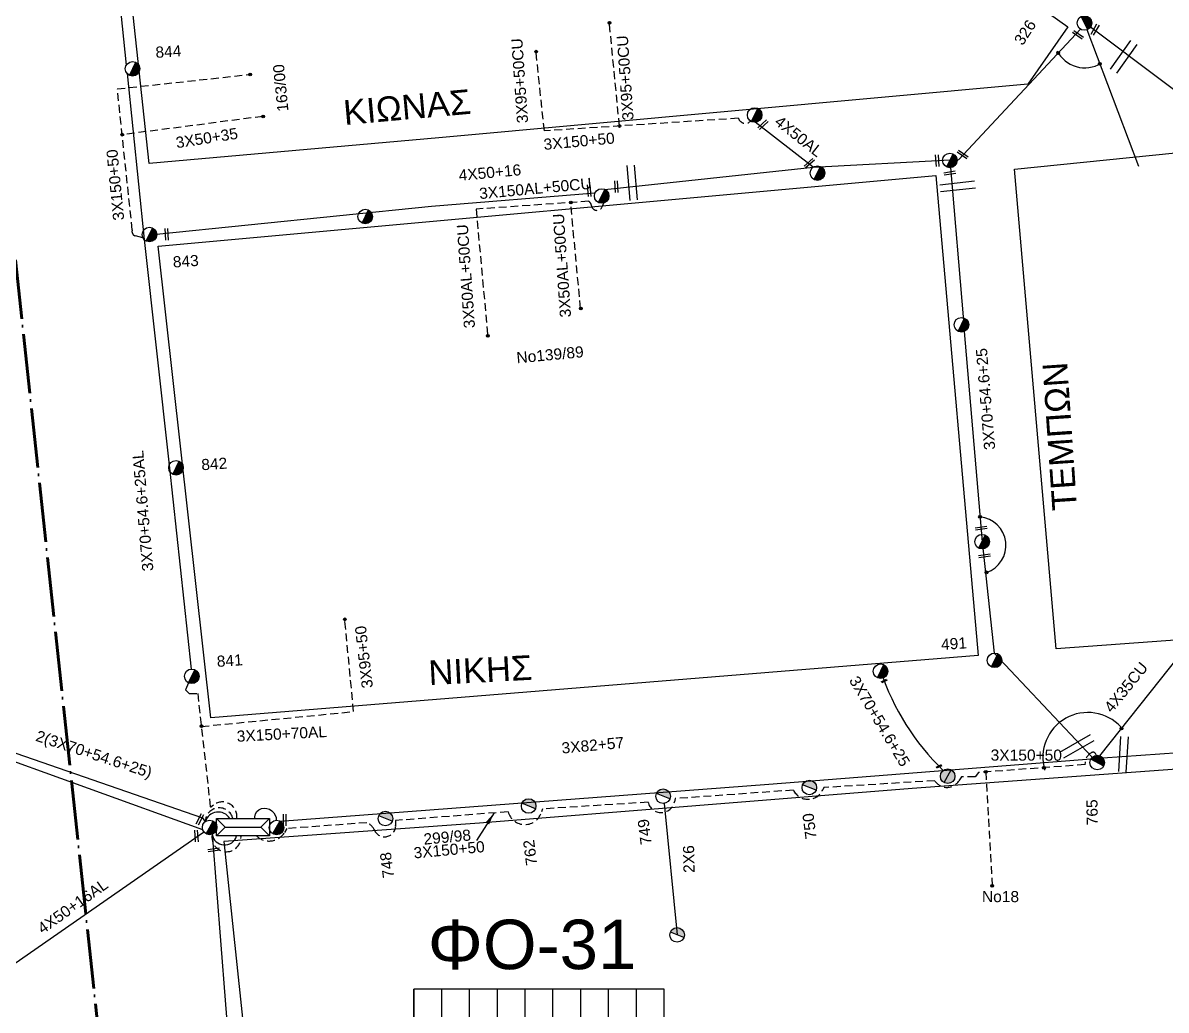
# Model space of a CAD drawing. Header units: millimetres. Extents: x 2999 to 5218, y 1863 to 2903.
# Drawn here: x 3183.6 to 3368.6, y 2393 to 2552.6 of the extents above; entities that cross this region are included whole.
import ezdxf
from ezdxf.enums import TextEntityAlignment as Align

# ---------------------------------------------------------------- set-up
doc = ezdxf.new("R2010")
doc.units = ezdxf.units.MM
doc.header["$LTSCALE"] = 0.5
doc.linetypes.add('ACAD_ISO04W100', pattern=[30, 24, -3, 0, -3])
doc.linetypes.add('DASHED', pattern=[19.05, 12.7, -6.35])
for name, color, linetype in [('Άγνωστα', 7, 'Continuous'), ('Ασφαλειοκιβώτια Χ.Τ 9 αναχωρήσεων', 7, 'Continuous'), ('Γυμνά εναέρια ΧΤ (3Φ)   3x50+35CU', 7, 'Continuous'), ('Γυμνά εναέρια ΧΤ (3Φ)   4x35CU', 7, 'Continuous'), ('Γυμνά εναέρια ΧΤ (3Φ)   4x50AL', 7, 'Continuous'), ('Γυμνά εναέρια ΧΤ και ΦΟΠ (3Φ)   4x50+16AL', 7, 'Continuous'), ('Επιγραφές - Σχήματα', 7, 'Continuous'), ('Καλώδια ΧΤ   3x150+50AL', 7, 'DASHED'), ('Καλώδια ΧΤ   3x150+70AL', 7, 'DASHED'), ('Καλώδια ΧΤ   3x150AL+50CU', 7, 'DASHED'), ('Καλώδια ΧΤ   3x95+50CU', 7, 'DASHED'), ('Μηχανική τομή', 7, 'Continuous'), ('Στύλος Ξύλινος', 7, 'Continuous'), ('Στύλος Ξύλινος @ 1', 7, 'Continuous'), ('Στύλος ΦΜ', 7, 'Continuous'), ('Στύλος ΦΜ @ 1', 7, 'Continuous'), ('Συνδέσεις', 7, 'Continuous'), ('Συνεστραμμένα ΧΤ   3x70+54.6+25 AL', 7, 'SYN_LINE'), ('Τομή', 7, 'Continuous'), ('Υποσταθμός εναέριος 2 στύλων', 7, 'Continuous'), ('Υποσταθμός πόλεως', 7, 'Continuous'), ('Υπόβαθρο ΔΕΗ', 7, 'Continuous')]:
    doc.layers.add(name, color=color, linetype=linetype)
doc.styles.add('arial', font='ARIAL.TTF')
doc.styles.get("Standard").update_dxf_attribs({"font": 'ARIAL.TTF'})
doc.linetypes.add('SYN_LINE', pattern='A,0.5,-0.0001,["/\\/\\/\\/",Standard,S=0.1,R=0,X=0,Y=-0.05],-0.25', length=0.7501)
doc.dimstyles.new('ISO-25', dxfattribs={"dimtxt": 2.5, "dimasz": 2.5, "dimexe": 1.25, "dimexo": 0.625, "dimtad": 1, "dimtxsty": 'Standard', "dimcen": 2.5, "dimadec": 0, "dimazin": 0, "dimtfac": 1, "dimtmove": 0, "dimatfit": 3, "dimfxl": 1, "dimarcsym": 0})

# ---------------------------------------------------------------- blocks, each defined once
blk = doc.blocks.new('ΑΣΦΑΛΕΙΟΚΙΒΩΤΙΟ ΥΠΟΣΤΑΘΜΟΥ 9 ΑΝΑΧΩΡΗΣΕΩΝ')
at = {"layer": 'Ασφαλειοκιβώτια Χ.Τ 9 αναχωρήσεων', "ltscale": 40}
for p, q in [((-23.8, 40.36), (24.02, 40.36)), ((-9.72, 40.36), (-9.72, -40.64)), ((9.94, 40.36), (9.94, -40.64)), ((-23.8, 31.36), (24.02, 31.36)), ((-23.8, 22.36), (24.02, 22.36)), ((-23.8, 13.36), (24.02, 13.36)), ((-23.8, 4.36), (24.02, 4.36)), ((-23.8, -4.64), (24.02, -4.64)), ((-23.8, -13.64), (24.02, -13.64)), ((-23.8, -22.64), (24.02, -22.64)), ((-23.8, -31.64), (24.02, -31.64))]:
    blk.add_line(p, q, dxfattribs=at)
at = {"layer": 'Ασφαλειοκιβώτια Χ.Τ 9 αναχωρήσεων'}
blk.add_lwpolyline([(-23.8, -40.64), (24.02, -40.64), (24.02, 40.36), (-23.8, 40.36)], close=True, dxfattribs=at)
for s, p in [('1', (-18.54, 37.25)), ('2', (-18.39, 27.98)), ('3', (-18.45, 18.85)), ('4', (-17.96, 10.67)), ('5', (-19.3, 1.44)), ('6', (-18.25, -8.4)), ('7', (-19.23, -16.79)), ('8', (-18.84, -25.86)), ('9', (-19.09, -34.08))]:
    blk.add_text(s, height=3.6, rotation=270, dxfattribs=at).set_placement(p)
at = {"layer": 'Ασφαλειοκιβώτια Χ.Τ 9 αναχωρήσεων', "ltscale": 40}
for tag, height, p in [('ΟΝΟΜΑ', 5, (-0.16, 44.31)), ('ΚΕΙΜΕΝΟ 1', 2, (17.06, 35.59)), ('ΚΕΙΜΕΝΟ 2', 2, (17.06, 26.88)), ('ΚΕΙΜΕΝΟ 3', 2, (17.06, 17.69)), ('ΚΕΙΜΕΝΟ 4', 2, (17.06, 8.71)), ('ΚΕΙΜΕΝΟ 5', 2, (17.06, -0.13)), ('ΚΕΙΜΕΝΟ 6', 2, (17.06, -9.05)), ('ΚΕΙΜΕΝΟ 7', 2, (17.06, -18.13)), ('ΚΕΙΜΕΝΟ 8', 2, (17.06, -26.85)), ('ΚΕΙΜΕΝΟ 9', 2, (17.06, -35.99)), ('ΣΧ', 2, (-0.1, -42.64))]:
    blk.add_attdef(tag, text='', height=height, dxfattribs=at).set_placement(p, align=Align.MIDDLE_CENTER)
blk = doc.blocks.new('ΜΗΧΑΝΙΚΗ ΤΟΜΗ')
at = {"layer": 'Μηχανική τομή', "ltscale": 40}
for p, q in [((-1.89, 0.78), (1.89, 0.78)), ((1.89, 0), (-1.89, 0))]:
    blk.add_line(p, q, dxfattribs=at)
blk = doc.blocks.new('ΤΟΜΗ')
at = {"layer": 'Τομή', "ltscale": 40}
for p, q in [((-5.68, 0), (5.68, 0)), ((5.68, -2.33), (-5.68, -2.33))]:
    blk.add_line(p, q, dxfattribs=at)
blk = doc.blocks.new('ΥΠΑΡΧΩΝ ΤΣΙΜΕΝΤΕΝΙΟΣ ΣΤΥΛΟΣ')
at = {"layer": 'Στύλος ΦΜ'}
blk.add_hatch(color=7, dxfattribs=at).paths.add_polyline_path([(-1.29, -2.28, 0.574793), (2.62, 0, 0.268822), (1.3, 2.27)])
at = {"layer": 'Στύλος ΦΜ', "color": 7}
blk.add_line((-1.29, -2.28), (1.3, 2.27), dxfattribs=at)
blk.add_circle((0, 0), 2.62, dxfattribs=at)
at = {"layer": 'Στύλος ΦΜ', "flags": 4}
for tag, p in [('ΑΡΙΘΜΟΣ', (-4.68, 8.05)), ('ΤΥΠΟΣ', (-4.91, 3.03))]:
    blk.add_attdef(tag, p, '', height=4, dxfattribs=at)
blk = doc.blocks.new('ΥΠΟΣΤΑΘΜΟΣ ΕΝΑΕΡΙΟΣ ΕΠΙ 2 ΣΤΥΛΩΝ')
at = {"layer": 'Υποσταθμός εναέριος 2 στύλων', "linetype": 'Continuous'}
for points in [[(-11.97, -2.11, 0.574793), (-8.45, -0.07, 0.268822), (-9.64, 1.98)], [(9.68, -2.15, 0.574793), (13.19, -0.1, 0.268822), (12.01, 1.95)]]:
    blk.add_hatch(color=256, dxfattribs=at).paths.add_polyline_path(points)
for p, q in [((-11.97, -2.11), (-9.64, 1.98)), ((9.68, -2.15), (12.01, 1.95))]:
    blk.add_line(p, q, dxfattribs=at)
for centre in [(-10.81, -0.07), (10.84, -0.1)]:
    blk.add_circle(centre, 2.36, dxfattribs=at)
at = {"layer": 'Υποσταθμός πόλεως', "linetype": 'Continuous', "ltscale": 40}
blk.add_lwpolyline([(-8.57, 2.82), (8.57, 2.82), (8.57, -2.82), (-8.57, -2.82)], close=True, dxfattribs=at)
for points in [[(-5.75, 0), (-8.57, 2.82)], [(-8.57, -2.82), (-5.75, 0)], [(-5.75, 0), (5.75, 0)], [(5.75, 0), (8.57, 2.82)], [(8.57, -2.82), (5.75, 0)]]:
    blk.add_lwpolyline(points, dxfattribs=at)
at = {"layer": 'Υποσταθμός εναέριος 2 στύλων', "ltscale": 40, "flags": 1}
for tag, p in [('ΜΕΤΑΣΧΗΜΑΤΙΣΜΟΣ', (14.09, 2.51)), ('ΙΣΧΥΣ', (14.07, -0.28)), ('ΑΡΙΘΜΟΣ', (14.19, -3))]:
    blk.add_attdef(tag, p, '', height=1.8, dxfattribs=at)
blk = doc.blocks.new('ΥΠΑΡΧΩΝ ΞΥΛΙΝΟΣ ΣΤΥΛΟΣ')
at = {"layer": 'Στύλος Ξύλινος'}
h = blk.add_hatch(color=7, dxfattribs=at)
h.paths.add_polyline_path([(-2.62, 0, 0.270008), (-1.29, -2.28), (1.3, 2.27, 0.576266)])
h.paths.add_polyline_path([(-1.29, -2.28, 0.574793), (2.62, 0, 0.268822), (1.3, 2.27)])
at = {"layer": 'Στύλος Ξύλινος', "color": 7}
blk.add_line((-1.29, -2.28), (1.3, 2.27), dxfattribs=at)
blk.add_circle((0, 0), 2.62, dxfattribs=at)
at = {"layer": 'Στύλος Ξύλινος', "flags": 4}
for tag, p in [('ΑΡΙΘΜΟΣ', (-4.91, 8.6)), ('ΤΥΠΟΣ', (-4.85, 3.39))]:
    blk.add_attdef(tag, p, '', height=4, dxfattribs=at)
blk = doc.blocks.new('_ΣΥΝΔΕΣΗ')
at = {"layer": 'Συνδέσεις', "linetype": 'SYN_LINE', "ltscale": 40}
blk.add_hatch(color=256, dxfattribs=at).paths.add_polyline_path([(0.5, -0.01, 1), (-0.5, -0.01, 1)])
at = {"layer": 'Συνδέσεις'}
blk.add_circle((0, -0.01), 0.5, dxfattribs=at)

msp = doc.modelspace()

# ---------------------------------------------------------------- linework, layer by layer
at = {"layer": 'Άγνωστα', "color": 1, "ltscale": 40}
msp.add_lwpolyline([(3277.76, 2525.67), (3311.47, 2529.27), (3333.62, 2530.45), (3335.04, 2530.5), (3354.7, 2551.59)], dxfattribs=at)
at = {"layer": 'Άγνωστα', "color": 6, "linetype": 'DASHED', "ltscale": 0.2}
for points in [[(3273.84, 2506.42), (3272.22, 2523.55)], [(3256.93, 2522.48), (3258.81, 2501.99)], [(3237.12, 2441.24), (3235.69, 2456.1)]]:
    msp.add_lwpolyline(points, dxfattribs=at)
msp.add_lwpolyline([(3210.43, 2445.88), (3209.92, 2444.74), (3210.5, 2444.15), (3211.89, 2444.15), (3213.94, 2425.79), (3214.47, 2426.18, -0.660344), (3218.22, 2423.93, 0.895255)], format="xyb", dxfattribs=at)
at = {"layer": 'Άγνωστα', "color": 27, "ltscale": 40}
msp.add_lwpolyline([(3358.33, 2433.74), (3407.51, 2437.2), (3432.91, 2438.62)], dxfattribs=at)
at = {"layer": 'Άγνωστα', "color": 151, "ltscale": 40}
msp.add_lwpolyline([(3225.23, 2423.5), (3304.28, 2429.52), (3357.08, 2433.64), (3357.08, 2433.64)], dxfattribs=at)
at = {"layer": 'Άγνωστα', "color": 85, "linetype": 'DASHED', "ltscale": 0.2}
msp.add_lwpolyline([(3339.39, 2431.48), (3340.43, 2413.04)], dxfattribs=at)
at = {"layer": 'Άγνωστα', "color": 151, "ltscale": 40}
msp.add_lwpolyline([(3221.15, 2423.93), (3221.16, 2424.24, -0.328834), (3222.2, 2425.55, -0.505912), (3224.6, 2423.65)], format="xyb", dxfattribs=at)
at = {"layer": 'Άγνωστα', "color": 151, "linetype": 'SYN_LINE', "ltscale": 20}
msp.add_lwpolyline([(3287.34, 2426.38), (3289.45, 2405.13)], dxfattribs=at)
at = {"layer": 'Άγνωστα', "color": 2, "ltscale": 40}
msp.add_lwpolyline([(3214.24, 2421.39), (3217.03, 2385.64), (3221.91, 2345.61), (3226.94, 2295.01), (3230.87, 2259.74)], dxfattribs=at)
at = {"layer": 'Γυμνά εναέρια ΧΤ (3Φ)   3x50+35CU', "color": 6, "linetype": 'DASHED', "ltscale": 0.2}
msp.add_lwpolyline([(3222.46, 2537.47), (3199.68, 2534.52)], dxfattribs=at)
at = {"layer": 'Γυμνά εναέρια ΧΤ (3Φ)   4x35CU', "color": 85, "linetype": 'SYN_LINE', "ltscale": 20}
msp.add_lwpolyline([(3357.84, 2434.09), (3370.76, 2450.36)], dxfattribs=at)
at = {"layer": 'Γυμνά εναέρια ΧΤ (3Φ)   4x50AL', "color": 1, "ltscale": 40}
msp.add_lwpolyline([(3311.47, 2529.27), (3302.07, 2536.52)], dxfattribs=at)
at = {"layer": 'Γυμνά εναέρια ΧΤ και ΦΟΠ (3Φ)   4x50+16AL', "color": 1, "linetype": 'SYN_LINE', "ltscale": 20}
msp.add_lwpolyline([(3364.15, 2529.38), (3355.76, 2551.48)], dxfattribs=at)
at = {"layer": 'Γυμνά εναέρια ΧΤ και ΦΟΠ (3Φ)   4x50+16AL', "color": 85, "ltscale": 40}
msp.add_lwpolyline([(3356.33, 2551.94), (3391.01, 2525.91), (3416.17, 2499.44), (3441.74, 2455.73)], dxfattribs=at)
at = {"layer": 'Γυμνά εναέρια ΧΤ και ΦΟΠ (3Φ)   4x50+16AL', "color": 6, "ltscale": 40}
msp.add_lwpolyline([(3205.25, 2518.45), (3249.74, 2522.94), (3276.18, 2525.12)], dxfattribs=at)
at = {"layer": 'Γυμνά εναέρια ΧΤ και ΦΟΠ (3Φ)   4x50+16AL', "color": 30, "ltscale": 40}
msp.add_lwpolyline([(3178.6, 2397.98), (3212.84, 2421.72)], dxfattribs=at)
at = {"layer": 'Επιγραφές - Σχήματα', "color": 1, "linetype": 'ACAD_ISO04W100', "lineweight": 60, "ltscale": 0.8}
msp.add_lwpolyline([(3142.31, 2887.25), (3226.13, 2107.7)], dxfattribs=at)
at = {"layer": 'Επιγραφές - Σχήματα', "ltscale": 0.2}
for centre, radius, start, end in [((3355.41, 2550.38), 5.05, 207.0363, 301.0876), ((3338.02, 2468.12), 4.62, 288.6624, 84.62), ((3355.89, 2433.81), 7.28, 42.6862, 196.2265)]:
    msp.add_arc(centre, radius, start, end, dxfattribs=at)
at = {"layer": 'Επιγραφές - Σχήματα', "color": 5, "linetype": 'DASHED', "ltscale": 0.2}
msp.add_arc((3215.38, 2423.41), 2.26, 13.3359, 179.4236, dxfattribs=at)
at = {"layer": 'Επιγραφές - Σχήματα', "color": 62}
msp.add_arc((3215.2, 2422.83), 2.17, 30.6656, 163.7592, dxfattribs=at)
at = {"layer": 'Επιγραφές - Σχήματα', "color": 2, "linetype": 'DASHED', "ltscale": 0.2}
msp.add_arc((3216.55, 2420.93), 2.35, 168.7167, 4.613, dxfattribs=at)
at = {"layer": 'Επιγραφές - Σχήματα', "color": 30}
msp.add_arc((3216.24, 2421.68), 2.02, 188.2005, 343.9232, dxfattribs=at)
at = {"layer": 'Καλώδια ΧΤ   3x150+50AL', "color": 6, "linetype": 'DASHED', "ltscale": 0.2}
msp.add_lwpolyline([(3203.04, 2517.82), (3201.8, 2518.16, -0.443457), (3201.31, 2519.13), (3198.89, 2541.93), (3220.38, 2544.26)], format="xyb", dxfattribs=at)
at = {"layer": 'Καλώδια ΧΤ   3x150+50AL', "color": 1, "ltscale": 0.2}
msp.add_lwpolyline([(3301.55, 2536.78), (3301.12, 2536.52, -0.478282), (3299.36, 2537.18), (3267.98, 2535.13)], format="xyb", dxfattribs=at)
at = {"layer": 'Καλώδια ΧΤ   3x150+50AL', "color": 85, "linetype": 'DASHED', "ltscale": 0.2}
msp.add_lwpolyline([(3357.27, 2434.16), (3357.11, 2434.44, 0.407026), (3356.5, 2434.61, 0.296858), (3355.44, 2432.66), (3338.21, 2431.39), (3337.68, 2430.68), (3335.48, 2430.68), (3335.05, 2430.03, -0.543107), (3331.12, 2430.06), (3313.18, 2428.95), (3313.02, 2428.59, -0.638191), (3308.27, 2428.54), (3289.13, 2427.16), (3289.01, 2426.63, -0.798367), (3284.75, 2426.59), (3267.66, 2425.49), (3267.53, 2425.03, -0.757323), (3262.1, 2425.03), (3243.88, 2423.62), (3243.92, 2422.87, -0.840907), (3240.46, 2422.09, 0.20545), (3239.25, 2423.27), (3226.34, 2422.32), (3225.96, 2421.71, -0.477299), (3221.42, 2421.12, -2.498655)], format="xyb", dxfattribs=at)
at = {"layer": 'Καλώδια ΧΤ   3x150+70AL', "color": 6, "linetype": 'DASHED', "ltscale": 0.2}
msp.add_lwpolyline([(3212.48, 2438.83), (3237.12, 2441.24)], dxfattribs=at)
at = {"layer": 'Καλώδια ΧΤ   3x150AL+50CU', "color": 6, "linetype": 'DASHED', "ltscale": 0.2}
msp.add_lwpolyline([(3277.55, 2523.48), (3277.31, 2522.85, -0.767647), (3275.6, 2523.04, 0.199015), (3275.16, 2523.75), (3256.93, 2522.48)], format="xyb", dxfattribs=at)
at = {"layer": 'Καλώδια ΧΤ   3x95+50CU', "color": 1, "ltscale": 0.2}
for points in [[(3280.12, 2535.93), (3278.5, 2552.6)], [(3267.98, 2535.13), (3266.62, 2547.94)]]:
    msp.add_lwpolyline(points, dxfattribs=at)
at = {"layer": 'Συνεστραμμένα ΧΤ   3x70+54.6+25 AL', "color": 6, "ltscale": 20}
for points in [[(3195.06, 2597.34), (3200.33, 2545.76)], [(3200.47, 2544.39), (3203.22, 2517.56), (3207.29, 2481.07), (3210.86, 2448.12)]]:
    msp.add_lwpolyline(points, dxfattribs=at)
at = {"layer": 'Συνεστραμμένα ΧΤ   3x70+54.6+25 AL', "color": 85, "ltscale": 20}
for points in [[(3333.65, 2529.19), (3335.76, 2504.42)], [(3335.9, 2502.69), (3338.79, 2468.71), (3340.73, 2450.7), (3356.61, 2433.85)]]:
    msp.add_lwpolyline(points, dxfattribs=at)
at = {"layer": 'Συνεστραμμένα ΧΤ   3x70+54.6+25 AL', "color": 62, "ltscale": 20}
msp.add_lwpolyline([(3175.63, 2435.78), (3176.96, 2436.38), (3212.65, 2424.05), (3213.12, 2423.43)], dxfattribs=at)
at = {"layer": 'Συνεστραμμένα ΧΤ   3x70+54.6+25 AL', "color": 5, "ltscale": 20}
msp.add_lwpolyline([(3212.71, 2422.12), (3175.7, 2435.46)], dxfattribs=at)
at = {"layer": 'Συνεστραμμένα ΧΤ   3x70+54.6+25 AL', "color": 151, "linetype": 'SYN_LINE', "ltscale": 20}
msp.add_arc((3360.14, 2460.4), 39.82, 198.4842, 226.0601, dxfattribs=at)
at = {"layer": 'Υπόβαθρο ΔΕΗ'}
for points in [[(3189.95, 2660.35), (3196.24, 2662.89), (3352.63, 2551.94), (3346.17, 2542.67), (3250.93, 2534.01), (3204.06, 2529.86), (3194.82, 2615.34)], [(3344.05, 2528.92), (3370.06, 2531.58), (3377.82, 2532.11), (3388.93, 2522.87), (3395.13, 2454.62), (3350.76, 2451.39), (3344.05, 2528.92)], [(3205.51, 2516.48), (3331.31, 2527.9), (3338.17, 2450.28), (3214.02, 2440.24), (3205.51, 2516.48)], [(3216.12, 2420.23), (3223.81, 2347.33), (3325.93, 2356.49), (3402.05, 2362.97), (3402.84, 2363.79), (3399.27, 2403.81), (3396.9, 2433.87), (3327.49, 2428.82), (3257.49, 2423.18), (3216.12, 2420.23)]]:
    msp.add_lwpolyline(points, dxfattribs=at)

# ---------------------------------------------------------------- block references
at = {"layer": 'Ασφαλειοκιβώτια Χ.Τ 9 αναχωρήσεων', "xscale": 0.5, "yscale": 0.5, "zscale": 0.5, "rotation": 90}
msp.add_blockref('ΑΣΦΑΛΕΙΟΚΙΒΩΤΙΟ ΥΠΟΣΤΑΘΜΟΥ 9 ΑΝΑΧΩΡΗΣΕΩΝ', (3267.05, 2384.33), dxfattribs=at).add_auto_attribs({'ΟΝΟΜΑ': 'ΦΟ- 31'})
at = {"layer": 'Μηχανική τομή'}
for p, xscale, yscale, zscale, rotation in [((3356.89, 2551.61), 0.4999999999999996, 0.4999999999999996, 0.4999999999999996, 240.1289722383685), ((3354.41, 2550.82), 0.4999999999999994, 0.4999999999999994, 0.4999999999999994, 145.821922469074), ((3303.2, 2536.27), 0.4999999999999998, 0.4999999999999998, 0.4999999999999998, 223.1537140355967), ((3335.76, 2531.47), 0.4999999999999994, 0.4999999999999994, 0.4999999999999994, 145.821922469074), ((3310.7, 2530.05), 0.4999999999999997, 0.4999999999999997, 0.4999999999999997, 221.0309324725023), ((3331.33, 2530.31), 0.5, 0.5, 0.5, 273.8024657016215), ((3333.52, 2528.51), 0.4999999999999943, 0.4999999999999943, 0.4999999999999943, 188.6150220215098), ((3275.03, 2525.46), 0.5, 0.5, 0.5, 273.8024657016215), ((3279.42, 2526.11), 0.5, 0.5, 0.5, 273.8024657016215), ((3206.67, 2518.39), 0.5, 0.5, 0.5, 273.8024657016215), ((3338.66, 2470.72), 0.500000000000001, 0.500000000000001, 0.500000000000001, 8.113588788781604), ((3339.22, 2466.23), 0.500000000000001, 0.500000000000001, 0.500000000000001, 8.113588788781604), ((3322.98, 2446.09), 0.2499999999999681, 0.2499999999999681, 0.2499999999999681, 25.25601079168421), ((3331.85, 2432.28), 0.2499999999999681, 0.2499999999999681, 0.2499999999999681, 25.25601079168421), ((3212.06, 2423.91), 0.5, 0.5, 0.5, 242.3642275593225), ((3225.76, 2423.71), 0.4999999999999998, 0.4999999999999998, 0.4999999999999998, 270.5789939066306), ((3211.5, 2421.1), 0.5, 0.5, 0.5, 273.7043461409561), ((3214.52, 2418.71), 0.5, 0.5, 0.5, 8.113588788781314)]:
    msp.add_blockref('ΜΗΧΑΝΙΚΗ ΤΟΜΗ', p, dxfattribs=dict(at, xscale=xscale, yscale=yscale, zscale=zscale, rotation=rotation))
at = {"layer": 'Στύλος Ξύλινος @ 1', "ltscale": 40, "xscale": 0.4499999999998181, "yscale": 0.4499999999998181, "zscale": 0.4499999999998181}
msp.add_blockref('ΥΠΑΡΧΩΝ ΞΥΛΙΝΟΣ ΣΤΥΛΟΣ', (3333.22, 2430.79), dxfattribs=at)
at = {"layer": 'Στύλος ΦΜ @ 1', "ltscale": 40}
ref = msp.add_blockref('ΥΠΑΡΧΩΝ ΤΣΙΜΕΝΤΕΝΙΟΣ ΣΤΥΛΟΣ', (3355.34, 2552.58), dxfattribs=dict(at, xscale=0.4499999999998181, yscale=0.4499999999998181, zscale=0.4499999999998181, rotation=57.20825518711335))
ref.add_attrib('ΤΥΠΟΣ', '326', (3345.35, 2548.82), dxfattribs={"layer": 'Στύλος ΦΜ', "height": 1.8, "rotation": 57.2083, "flags": 4})
ref = msp.add_blockref('ΥΠΑΡΧΩΝ ΤΣΙΜΕΝΤΕΝΙΟΣ ΣΤΥΛΟΣ', (3201.35, 2545.17), dxfattribs=dict(at, xscale=0.449999999999818, yscale=0.449999999999818, zscale=0.449999999999818, rotation=3.833824537449723))
ref.add_attrib('ΤΥΠΟΣ', '844', (3205.12, 2546.93), dxfattribs={"layer": 'Στύλος ΦΜ', "height": 1.8, "rotation": 3.8338, "flags": 4})
at = {"layer": 'Στύλος ΦΜ @ 1', "ltscale": 40, "xscale": 0.449999999999818, "yscale": 0.449999999999818, "zscale": 0.449999999999818}
for p, rotation in [((3301.99, 2537.7), 3.833824537449723), ((3333.57, 2530.36), 3.833824537449723), ((3312.15, 2528.31), 3.833824537449723), ((3277.25, 2524.61), 3.833824537449723), ((3239, 2521.29), 3.833824537449723), ((3335.44, 2503.78), 3.833824537449723), ((3338.79, 2468.71), 3.833824537449723), ((3322.37, 2447.77), 3.833824537449723), ((3289.45, 2405.13), 97.22268861617772)]:
    msp.add_blockref('ΥΠΑΡΧΩΝ ΤΣΙΜΕΝΤΕΝΙΟΣ ΣΤΥΛΟΣ', p, dxfattribs=dict(at, rotation=rotation))
at = {"layer": 'Στύλος ΦΜ @ 1', "ltscale": 40}
ref = msp.add_blockref('ΥΠΑΡΧΩΝ ΤΣΙΜΕΝΤΕΝΙΟΣ ΣΤΥΛΟΣ', (3204.08, 2518.37), dxfattribs=dict(at, xscale=0.449999999999818, yscale=0.449999999999818, zscale=0.449999999999818, rotation=3.833824537449723))
ref.add_attrib('ΤΥΠΟΣ', '843', (3207.93, 2513.03), dxfattribs={"layer": 'Στύλος ΦΜ', "height": 1.8, "rotation": 3.8338, "flags": 4})
ref = msp.add_blockref('ΥΠΑΡΧΩΝ ΤΣΙΜΕΝΤΕΝΙΟΣ ΣΤΥΛΟΣ', (3208.39, 2480.66), dxfattribs=dict(at, xscale=0.449999999999818, yscale=0.449999999999818, zscale=0.449999999999818, rotation=3.833824537449723))
ref.add_attrib('ΤΥΠΟΣ', '842', (3212.54, 2480.25), dxfattribs={"layer": 'Στύλος ΦΜ', "height": 1.8, "rotation": 3.8338, "flags": 4})
ref = msp.add_blockref('ΥΠΑΡΧΩΝ ΤΣΙΜΕΝΤΕΝΙΟΣ ΣΤΥΛΟΣ', (3340.8, 2449.52), dxfattribs=dict(at, xscale=0.449999999999818, yscale=0.449999999999818, zscale=0.449999999999818, rotation=3.833824537449723))
ref.add_attrib('ΤΥΠΟΣ', '491', (3332.2, 2451.19), dxfattribs={"layer": 'Στύλος ΦΜ', "height": 1.8, "rotation": 3.8338, "flags": 4})
ref = msp.add_blockref('ΥΠΑΡΧΩΝ ΤΣΙΜΕΝΤΕΝΙΟΣ ΣΤΥΛΟΣ', (3210.94, 2446.94), dxfattribs=dict(at, xscale=0.449999999999818, yscale=0.449999999999818, zscale=0.449999999999818, rotation=3.833824537449723))
ref.add_attrib('ΤΥΠΟΣ', '841', (3215.04, 2448.45), dxfattribs={"layer": 'Στύλος ΦΜ', "height": 1.8, "rotation": 3.8338, "flags": 4})
ref = msp.add_blockref('ΥΠΑΡΧΩΝ ΤΣΙΜΕΝΤΕΝΙΟΣ ΣΤΥΛΟΣ', (3357.42, 2432.99), dxfattribs=dict(at, xscale=0.449999999999818, yscale=0.449999999999818, zscale=0.449999999999818, rotation=90.83779376569073))
ref.add_attrib('ΤΥΠΟΣ', '765', (3357.51, 2422.86), dxfattribs={"layer": 'Στύλος ΦΜ', "height": 1.8, "rotation": 90.8378, "flags": 4})
ref = msp.add_blockref('ΥΠΑΡΧΩΝ ΤΣΙΜΕΝΤΕΝΙΟΣ ΣΤΥΛΟΣ', (3310.84, 2428.96), dxfattribs=dict(at, xscale=0.449999999999818, yscale=0.449999999999818, zscale=0.449999999999818, rotation=97.22268861617772))
ref.add_attrib('ΤΥΠΟΣ', '750', (3312.02, 2420.74), dxfattribs={"layer": 'Στύλος ΦΜ', "height": 1.8, "rotation": 97.2227, "flags": 4})
ref = msp.add_blockref('ΥΠΑΡΧΩΝ ΤΣΙΜΕΝΤΕΝΙΟΣ ΣΤΥΛΟΣ', (3287.19, 2427.55), dxfattribs=dict(at, xscale=0.449999999999818, yscale=0.449999999999818, zscale=0.449999999999818, rotation=97.22268861617772))
ref.add_attrib('ΤΥΠΟΣ', '749', (3285.35, 2419.8), dxfattribs={"layer": 'Στύλος ΦΜ', "height": 1.8, "rotation": 97.2227, "flags": 4})
ref = msp.add_blockref('ΥΠΑΡΧΩΝ ΤΣΙΜΕΝΤΕΝΙΟΣ ΣΤΥΛΟΣ', (3265.43, 2425.97), dxfattribs=dict(at, xscale=0.449999999999818, yscale=0.449999999999818, zscale=0.449999999999818, rotation=97.22268861617772))
ref.add_attrib('ΤΥΠΟΣ', '762', (3266.83, 2416.46), dxfattribs={"layer": 'Στύλος ΦΜ', "height": 1.8, "rotation": 97.2227, "flags": 4})
ref = msp.add_blockref('ΥΠΑΡΧΩΝ ΤΣΙΜΕΝΤΕΝΙΟΣ ΣΤΥΛΟΣ', (3242.26, 2423.94), dxfattribs=dict(at, xscale=0.449999999999818, yscale=0.449999999999818, zscale=0.449999999999818, rotation=97.22268861617776))
ref.add_attrib('ΤΥΠΟΣ', '748', (3243.66, 2414.44), dxfattribs={"layer": 'Στύλος ΦΜ', "height": 1.8, "rotation": 97.2227, "flags": 4})
at = {"layer": 'Συνδέσεις', "xscale": 0.4500000000000455, "yscale": 0.4500000000000455, "zscale": 0.4500000000000455}
for p in [(3278.52, 2552.61), (3266.64, 2547.95), (3351.11, 2547.74), (3357.85, 2545.97), (3220.4, 2544.26), (3222.48, 2537.48), (3280.14, 2535.93), (3199.7, 2534.53), (3272.24, 2523.55), (3273.86, 2506.42), (3258.84, 2502), (3338.45, 2472.73), (3339.5, 2463.75), (3235.71, 2456.16), (3212.5, 2438.88), (3361.33, 2438.49), (3348.8, 2432.17), (3339.39, 2431.49), (3340.43, 2413.05)]:
    msp.add_blockref('_ΣΥΝΔΕΣΗ', p, dxfattribs=at)
at = {"layer": 'Τομή'}
for p, xscale, yscale, zscale, rotation in [((3361.2, 2547.45), 0.4999999999999998, 0.4999999999999998, 0.4999999999999998, 54.65126266257617), ((3282.76, 2526.79), 0.5000000000000183, 0.5000000000000183, 0.5000000000000183, 275.0990612488727), ((3334.75, 2526.74), 0.5, 0.5, 0.5, 6.345076586097208), ((3353.84, 2436.1), 0.4999999999999999, 0.4999999999999999, 0.4999999999999999, 29.68048409227115), ((3361.07, 2434.37), 0.5, 0.5, 0.5, 86.34535059622037)]:
    msp.add_blockref('ΤΟΜΗ', p, dxfattribs=dict(at, xscale=xscale, yscale=yscale, zscale=zscale, rotation=rotation))
at = {"layer": 'Υποσταθμός εναέριος 2 στύλων', "xscale": 0.5, "yscale": 0.5, "zscale": 0.5}
msp.add_blockref('ΥΠΟΣΤΑΘΜΟΣ ΕΝΑΕΡΙΟΣ ΕΠΙ 2 ΣΤΥΛΩΝ', (3219.23, 2422.53), dxfattribs=at)

# ---------------------------------------------------------------- texts
at = {"layer": 'Άγνωστα', "ltscale": 40, "char_height": 1.8, "width": 17.1868, "attachment_point": 1, "style": 'arial'}
for s, insert, rotation in [('3X50AL+50CU', (3270.51, 2504.9), 94.0083), ('3X50AL+50CU', (3254.97, 2503.16), 94.0083), ('3X95+50', (3238.46, 2444.92), 96.5223), ('3X82+57', (3270.68, 2436.23), 5.2828), ('3X150+50', (3340.17, 2435.11), 359.8989), ('2X6', (3290.49, 2415.13), 91.3355)]:
    msp.add_mtext(s, dxfattribs=dict(at, insert=insert, rotation=rotation))
at = {"layer": 'Γυμνά εναέρια ΧΤ (3Φ)   3x50+35CU', "ltscale": 40, "insert": (3208.22, 2534.1), "char_height": 1.8, "width": 17.1868, "attachment_point": 1, "rotation": 8.8614, "style": 'arial'}
msp.add_mtext('3X50+35', dxfattribs=at)
at = {"layer": 'Γυμνά εναέρια ΧΤ (3Φ)   4x35CU', "ltscale": 40, "insert": (3358.37, 2442.06), "char_height": 1.8, "width": 17.1868, "attachment_point": 1, "rotation": 50.9628, "style": 'arial'}
msp.add_mtext('4X35CU', dxfattribs=at)
at = {"layer": 'Γυμνά εναέρια ΧΤ (3Φ)   4x50AL', "ltscale": 40, "insert": (3306.18, 2537.73), "char_height": 1.8, "width": 17.1868, "attachment_point": 1, "rotation": 321.8013, "style": 'arial'}
msp.add_mtext('4X50AL', dxfattribs=at)
at = {"layer": 'Γυμνά εναέρια ΧΤ και ΦΟΠ (3Φ)   4x50+16AL', "ltscale": 40, "char_height": 1.8, "width": 17.1868, "attachment_point": 1, "style": 'arial'}
for s, insert, rotation in [('4X50+16', (3254.03, 2528.84), 5.2828), ('4X50+16AL', (3185.77, 2406.67), 35.4554)]:
    msp.add_mtext(s, dxfattribs=dict(at, insert=insert, rotation=rotation))
at = {"layer": 'Επιγραφές - Σχήματα', "ltscale": 40, "char_height": 1.8, "width": 17.1868, "attachment_point": 1, "style": 'arial'}
for s, insert, rotation in [('163/00', (3224.8, 2538.16), 95.618), ('Νο139/89', (3263.38, 2499.34), 5.2828), ('299/98', (3248.35, 2421.5), 5.2828), ('Νο18', (3338.76, 2412.23), 359.8989)]:
    msp.add_mtext(s, dxfattribs=dict(at, insert=insert, rotation=rotation))
at = {"layer": 'Επιγραφές - Σχήματα', "insert": (3235.29, 2540.06), "char_height": 4, "width": 90.8081, "attachment_point": 1, "rotation": 5.1087, "style": 'arial'}
msp.add_mtext('ΚΙΩΝΑΣ', dxfattribs=at)
at = {"layer": 'Επιγραφές - Σχήματα', "char_height": 4, "width": 15.1545, "attachment_point": 1}
for s, insert, rotation in [('ΤΕΜΠΩΝ', (3350.17, 2473.62), 93.8755), ('ΝΙΚΗΣ', (3249.12, 2449.5), 3.025)]:
    msp.add_mtext(s, dxfattribs=dict(at, insert=insert, rotation=rotation))
at = {"layer": 'Επιγραφές - Σχήματα', "ltscale": 40, "insert": (3249.11, 2407.59), "char_height": 8, "width": 17.8089, "attachment_point": 1, "style": 'arial'}
msp.add_mtext('ΦO-31', dxfattribs=at)
at = {"layer": 'Καλώδια ΧΤ   3x150+50AL', "ltscale": 0.2, "insert": (3267.77, 2533.84), "char_height": 1.8, "width": 17.1868, "attachment_point": 1, "rotation": 5.2828, "style": 'arial'}
msp.add_mtext('3X150+50', dxfattribs=at)
at = {"layer": 'Καλώδια ΧΤ   3x150+50AL', "ltscale": 40, "char_height": 1.8, "width": 17.1868, "attachment_point": 1, "style": 'arial'}
for insert, rotation in [((3198.23, 2520.57), 95.618), ((3246.74, 2419.27), 5.2828)]:
    msp.add_mtext('3X150+50', dxfattribs=dict(at, insert=insert, rotation=rotation))
at = {"layer": 'Καλώδια ΧΤ   3x150+70AL', "ltscale": 0.2, "insert": (3218.16, 2438.14), "char_height": 1.8, "width": 17.1868, "attachment_point": 1, "rotation": 3.0651, "style": 'arial'}
msp.add_mtext('3X150+70AL', dxfattribs=at)
at = {"layer": 'Καλώδια ΧΤ   3x150AL+50CU', "ltscale": 0.2, "insert": (3257.35, 2525.89), "char_height": 1.8, "width": 17.1868, "attachment_point": 1, "rotation": 5.2828, "style": 'arial'}
msp.add_mtext('3X150AL+50CU', dxfattribs=at)
at = {"layer": 'Καλώδια ΧΤ   3x95+50CU', "ltscale": 0.2, "char_height": 1.8, "width": 17.1868, "attachment_point": 1, "rotation": 94.0083, "style": 'arial'}
for insert in [(3280.63, 2536.78), (3263.56, 2536.31)]:
    msp.add_mtext('3X95+50CU', dxfattribs=dict(at, insert=insert))
at = {"layer": 'Συνεστραμμένα ΧΤ   3x70+54.6+25 AL', "ltscale": 40, "char_height": 1.8, "width": 17.1868, "attachment_point": 1, "style": 'arial'}
for s, insert, rotation in [('3X70+54.6+25', (3339.13, 2483.48), 94.7605), ('3X70+54.6+25', (3318.75, 2447.21), 300.9829), ('2(3X70+54.6+25)', (3186.1, 2438.26), 341.9004)]:
    msp.add_mtext(s, dxfattribs=dict(at, insert=insert, rotation=rotation))
at = {"layer": 'Συνεστραμμένα ΧΤ   3x70+54.6+25 AL', "ltscale": 20, "insert": (3202.94, 2463.86), "char_height": 1.8, "width": 17.1868, "attachment_point": 1, "rotation": 94.8315, "style": 'arial'}
msp.add_mtext('3X70+54.6+25AL', dxfattribs=at)

# ---------------------------------------------------------------- leaders
at = {"layer": 'Επιγραφές - Σχήματα', "ltscale": 40}
msp.add_leader([(3259.84, 2424.86), (3257.01, 2420.39)], dimstyle='ISO-25', override={"dimasz": 2, "dimtad": 0}, dxfattribs=at)

doc.saveas('drawing.dxf')
